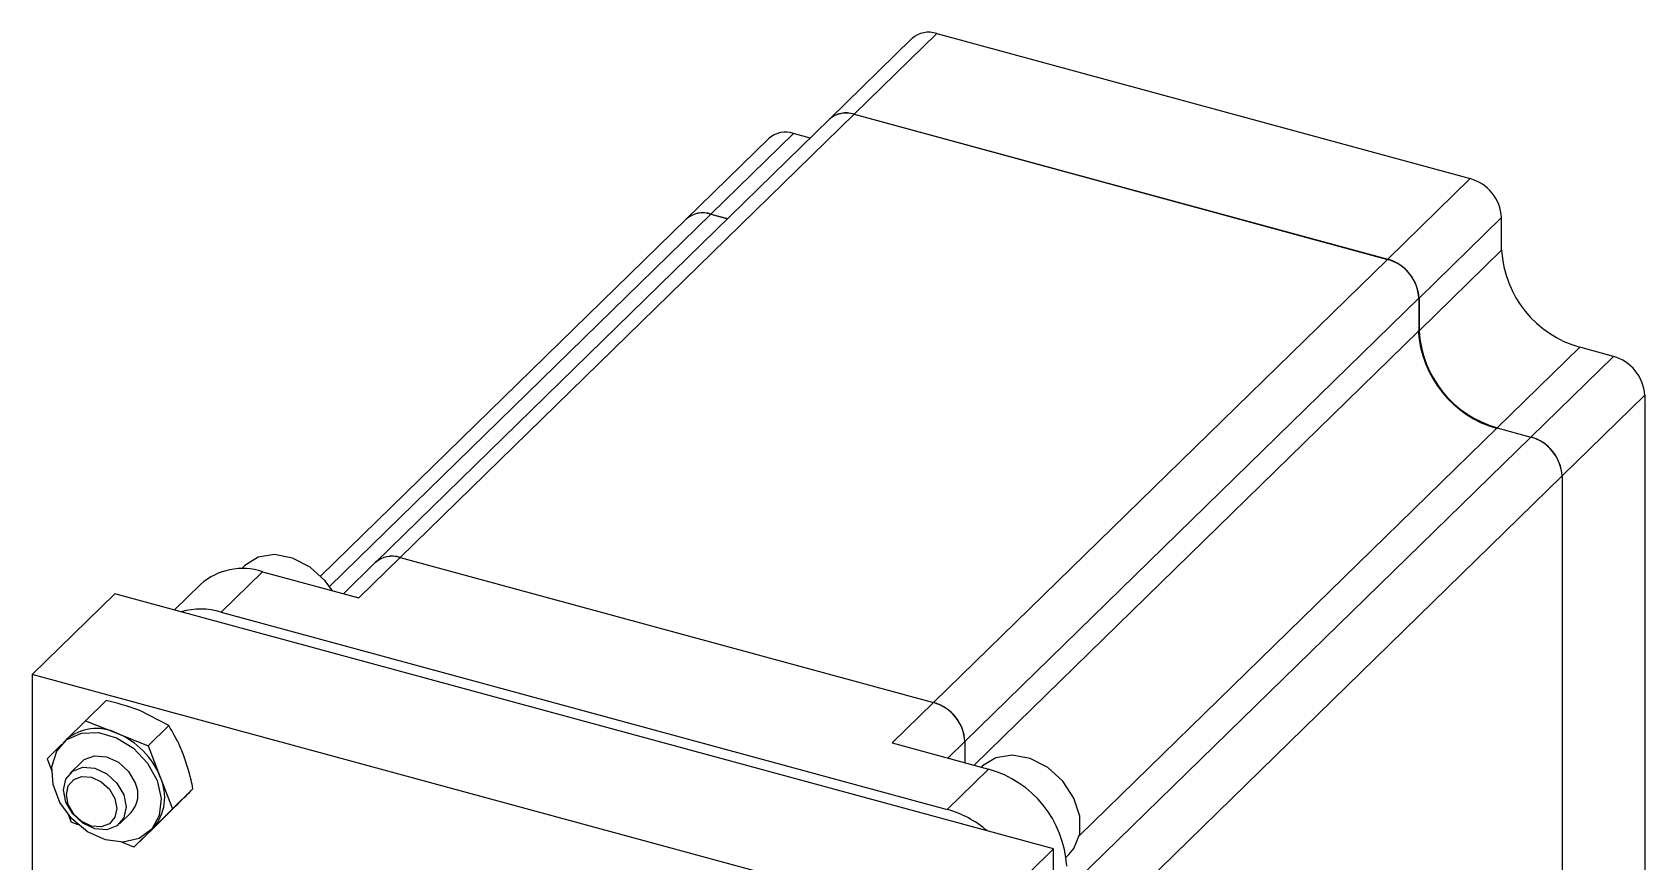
# Model space of a CAD drawing. Header units: millimetres. Extents: x -190 to 12889, y -227 to 3957.
# Drawn here: x 1595 to 1667.9, y 2910.5 to 2948 of the extents above; entities that cross this region are included whole.
import ezdxf

# ---------------------------------------------------------------- set-up
doc = ezdxf.new("R2010")
doc.units = ezdxf.units.MM
doc.header["$LTSCALE"] = 0.7
doc.layers.get('0').update_dxf_attribs({"color": 255})
doc.layers.add('DIM', color=94, linetype='Continuous', lineweight=25)

# ---------------------------------------------------------------- blocks, each defined once
blk = doc.blocks.new('X')
at = {"color": 38, "linetype": 'Continuous', "lineweight": 25, "ltscale": 2}
for p, q in [((1500.792, 2882.522), (1496.125, 2877.967)), ((1502.189, 2882.805), (1497.522, 2878.25)), ((1502.189, 2882.805), (1532.348, 2874.609)), ((1496.121, 2877.963), (1470.462, 2852.919)), ((1497.518, 2878.246), (1471.859, 2853.202)), ((1497.518, 2878.246), (1527.676, 2870.049)), ((1497.522, 2878.25), (1527.681, 2870.054)), ((1492.7, 2876.879), (1488.033, 2872.324)), ((1494.097, 2877.162), (1489.43, 2872.607)), ((1495.038, 2876.906), (1494.097, 2877.162)), ((1532.348, 2874.609), (1527.681, 2870.054)), ((1488.028, 2872.319), (1467.372, 2852.158)), ((1489.425, 2872.602), (1467.874, 2851.568)), ((1489.425, 2872.602), (1490.366, 2872.346)), ((1489.43, 2872.607), (1490.371, 2872.351)), ((1534.117, 2872.414), (1529.45, 2867.859)), ((1534.117, 2870.571), (1534.117, 2872.414)), ((1534.117, 2870.571), (1529.45, 2866.016)), ((1527.676, 2870.049), (1502.017, 2845.005)), ((1529.445, 2867.854), (1503.786, 2842.81)), ((1529.445, 2867.854), (1529.445, 2866.011)), ((1529.45, 2867.859), (1529.45, 2866.016)), ((1529.445, 2866.011), (1504.299, 2841.468)), ((1538.539, 2865.083), (1533.872, 2860.528)), ((1540.44, 2864.567), (1538.539, 2865.083)), ((1540.44, 2864.567), (1535.773, 2860.011)), ((1542.209, 2862.371), (1537.542, 2857.816)), ((1542.209, 2862.371), (1542.209, 2833.142)), ((1533.867, 2860.524), (1510.246, 2837.469)), ((1533.867, 2860.524), (1535.769, 2860.007)), ((1533.872, 2860.528), (1535.773, 2860.011)), ((1535.769, 2860.007), (1510.11, 2834.963)), ((1537.538, 2857.812), (1511.879, 2832.768)), ((1537.538, 2857.812), (1537.538, 2828.582)), ((1537.542, 2857.816), (1537.542, 2828.587)), ((1463.083, 2852.754), (1462.888, 2852.563)), ((1470.457, 2852.914), (1468.655, 2851.155)), ((1471.854, 2853.197), (1469.521, 2850.92)), ((1471.854, 2853.197), (1502.013, 2845.001)), ((1471.859, 2853.202), (1502.017, 2845.005)), ((1464.081, 2852.398), (1461.748, 2850.121)), ((1464.081, 2852.398), (1469.521, 2850.92)), ((1460.589, 2851.69), (1459.102, 2850.239)), ((1461.748, 2850.121), (1502.785, 2838.968)), ((1502.013, 2845.001), (1499.679, 2842.723)), ((1503.782, 2842.806), (1502.822, 2841.869)), ((1503.782, 2842.806), (1503.782, 2841.608)), ((1503.786, 2842.81), (1503.786, 2841.607)), ((1499.679, 2842.723), (1505.118, 2841.245)), ((1505.118, 2841.245), (1502.785, 2838.968)), ((1504.774, 2841.423), (1504.707, 2841.357))]:
    blk.add_line(p, q, dxfattribs=at)
at = {"color": 7, "linetype": 'Continuous', "lineweight": 25, "ltscale": 2}
for p, q in [((1451.067, 2846.6), (1455.734, 2851.155)), ((1508.799, 2836.733), (1455.734, 2851.155)), ((1451.067, 2846.6), (1451.067, 2799.456)), ((1504.132, 2832.178), (1451.067, 2846.6)), ((1453.863, 2841.659), (1453.205, 2841.017)), ((1455.999, 2838.155), (1456.657, 2838.797)), ((1504.132, 2832.178), (1508.799, 2836.733)), ((1508.799, 2789.589), (1508.799, 2836.733)), ((1509.51, 2836.264), (1509.664, 2836.414))]:
    blk.add_line(p, q, dxfattribs=at)
at = {"color": 3, "linetype": 'Continuous', "lineweight": 25, "ltscale": 2}
for p, q in [((1454.078, 2843.982), (1455.239, 2845.115)), ((1458.783, 2843.701), (1457.157, 2844.551)), ((1452.996, 2842.909), (1454.078, 2843.982)), ((1454.078, 2843.982), (1455.85, 2843.275)), ((1457.622, 2842.568), (1458.783, 2843.701)), ((1453.002, 2842.915), (1452.816, 2842.733)), ((1455.85, 2843.275), (1457.622, 2842.568)), ((1451.903, 2841.824), (1452.739, 2842.654)), ((1451.903, 2841.824), (1452.166, 2841.139)), ((1457.622, 2842.568), (1458.306, 2840.782)), ((1458.306, 2840.782), (1458.991, 2838.996)), ((1458.991, 2838.996), (1460.152, 2840.129)), ((1457.977, 2837.971), (1459.21, 2839.193)), ((1453.125, 2838.637), (1453.272, 2838.252)), ((1453.655, 2838.1), (1453.272, 2838.252)), ((1458.991, 2838.996), (1457.904, 2837.917)), ((1456.816, 2836.838), (1457.977, 2837.971)), ((1457.904, 2837.917), (1456.816, 2836.838)), ((1457.705, 2837.723), (1457.892, 2837.906)), ((1456.816, 2836.838), (1456.129, 2837.112))]:
    blk.add_line(p, q, dxfattribs=at)
at = {"color": 38, "linetype": 'Continuous', "lineweight": 25, "ltscale": 2, "flags": 128}
for points in [[(1468.038, 2851.323), (1467.624, 2851.887), (1466.771, 2852.659), (1465.783, 2853.17), (1464.768, 2853.364), (1463.835, 2853.221), (1463.085, 2852.756), (1463.083, 2852.754)], [(1509.664, 2836.414), (1509.941, 2836.751), (1510.272, 2837.595), (1510.272, 2838.582), (1509.941, 2839.606), (1509.316, 2840.556), (1508.463, 2841.328), (1507.475, 2841.839), (1506.459, 2842.033), (1505.526, 2841.89), (1504.776, 2841.425), (1504.774, 2841.423)]]:
    blk.add_lwpolyline(points, dxfattribs=at)
at = {"color": 3, "linetype": 'Continuous', "lineweight": 25, "ltscale": 2, "flags": 128}
blk.add_lwpolyline([(1458.12, 2840.6), (1458.35, 2839.576), (1458.245, 2838.622), (1457.817, 2837.842), (1457.112, 2837.321), (1456.206, 2837.114), (1455.198, 2837.246), (1454.196, 2837.7), (1453.31, 2838.428), (1452.635, 2839.352), (1452.245, 2840.37), (1452.181, 2841.373), (1452.451, 2842.252), (1453.026, 2842.912), (1453.843, 2843.28), (1454.813, 2843.318), (1455.832, 2843.021), (1456.788, 2842.422), (1457.58, 2841.584), (1458.12, 2840.6)], dxfattribs=at)
at = {"color": 7, "linetype": 'Continuous', "lineweight": 25, "ltscale": 2, "flags": 128}
for points in [[(1453.863, 2841.659), (1454.009, 2841.78), (1454.583, 2841.996), (1455.26, 2841.943), (1455.937, 2841.628), (1456.511, 2841.101), (1456.894, 2840.441)], [(1452.833, 2840.067), (1452.968, 2840.686), (1453.352, 2841.138), (1453.925, 2841.354), (1454.602, 2841.3), (1455.279, 2840.986), (1455.853, 2840.458), (1456.236, 2839.798), (1456.371, 2839.105), (1456.236, 2838.486), (1455.853, 2838.034), (1455.279, 2837.818), (1454.602, 2837.871), (1453.925, 2838.186), (1453.352, 2838.714), (1452.968, 2839.374), (1452.833, 2840.067)], [(1452.996, 2839.795), (1453.105, 2840.294), (1453.413, 2840.658), (1453.875, 2840.831), (1454.42, 2840.788), (1454.965, 2840.535), (1455.427, 2840.11), (1455.736, 2839.579), (1455.844, 2839.021), (1455.736, 2838.522), (1455.427, 2838.159), (1454.965, 2837.985), (1454.42, 2838.028), (1453.875, 2838.281), (1453.413, 2838.706), (1453.105, 2839.238), (1452.996, 2839.795)]]:
    blk.add_lwpolyline(points, dxfattribs=at)
at = {"color": 38, "linetype": 'Continuous', "lineweight": 25, "ltscale": 2}
for centre, radius, start, end in [((1501.733, 2881.47), 1.411, 71.12277, 131.78725), ((1497.066, 2876.888), 1.431, 71.58383, 131.32619), ((1497.07, 2876.893), 1.431, 71.58383, 131.32619), ((1493.64, 2875.826), 1.411, 71.12277, 131.78725), ((1531.692, 2872.27), 2.429, 3.39156, 74.33381), ((1488.973, 2871.244), 1.431, 71.58383, 131.32619), ((1488.978, 2871.249), 1.431, 71.58383, 131.32619), ((1540.179, 2870.93), 6.072, 183.39156, 254.33381), ((1527.02, 2867.711), 2.429, 3.39156, 74.33381), ((1527.025, 2867.715), 2.429, 3.39156, 74.33381), ((1535.528, 2866.391), 6.133, 183.39156, 254.33381), ((1535.507, 2866.371), 6.072, 183.39156, 254.33381), ((1535.512, 2866.375), 6.072, 183.39156, 254.33381), ((1539.784, 2862.228), 2.429, 3.39156, 74.33381), ((1535.113, 2857.668), 2.429, 3.39156, 74.33381), ((1535.117, 2857.673), 2.429, 3.39156, 74.33381), ((1471.402, 2851.84), 1.431, 71.58383, 131.32619), ((1471.407, 2851.844), 1.431, 71.58383, 131.32619), ((1462.951, 2849.004), 3.577, 71.58383, 131.32619), ((1460.597, 2846.222), 4.065, 73.54956, 105.77661), ((1501.357, 2842.662), 2.429, 3.39156, 74.33381), ((1501.361, 2842.667), 2.429, 3.39156, 74.33381), ((1503.479, 2835.398), 6.072, 3.39156, 74.33381), ((1501.152, 2833.226), 5.97, 49.34271, 74.12551)]:
    blk.add_arc(centre, radius, start, end, dxfattribs=at)
at = {"color": 3, "linetype": 'Continuous', "lineweight": 25, "ltscale": 2}
for centre, radius, start, end in [((1454.703, 2840.918), 2.622, 64.05285, 130.77468), ((1454.152, 2839.146), 4.465, 21.50097, 67.65428), ((1455.912, 2839.658), 2.645, 318.8413, 25.15236)]:
    blk.add_arc(centre, radius, start, end, dxfattribs=at)
at = {"color": 7, "linetype": 'Continuous', "lineweight": 25, "ltscale": 2}
blk.add_arc((1455.554, 2839.795), 1.488, 317.86221, 25.73221, dxfattribs=at)
at = {"color": 3, "linetype": 'Continuous', "lineweight": 25, "ltscale": 2}
for points, knots in [([(1457.157, 2844.551), (1457.114, 2844.567), (1456.514, 2844.804), (1455.853, 2844.965), (1455.239, 2845.115)], [0, 0, 0, 0, 0.0701742, 1, 1, 1, 1]), ([(1459.613, 2842.058), (1459.549, 2842.218), (1459.309, 2842.815), (1459.005, 2843.327), (1458.783, 2843.701)], [0, 0, 0, 0, 0.268634, 1, 1, 1, 1]), ([(1460.152, 2840.129), (1460.116, 2840.301), (1459.979, 2840.966), (1459.769, 2841.593), (1459.613, 2842.058)], [0, 0, 0, 0, 0.257551, 1, 1, 1, 1]), ([(1459.21, 2839.193), (1459.236, 2839.218), (1459.601, 2839.58), (1459.886, 2839.865), (1460.152, 2840.129)], [0, 0, 0, 0, 0.070174, 1, 1, 1, 1])]:
    blk.add_open_spline(points, degree=3, knots=knots, dxfattribs=at)

msp = doc.modelspace()

# ---------------------------------------------------------------- block references
at = {"layer": 'DIM', "xscale": 0.8, "yscale": 0.8, "zscale": 0.8}
msp.add_blockref('X', (434.1539, 641.7381), dxfattribs=at)

doc.saveas('drawing.dxf')
